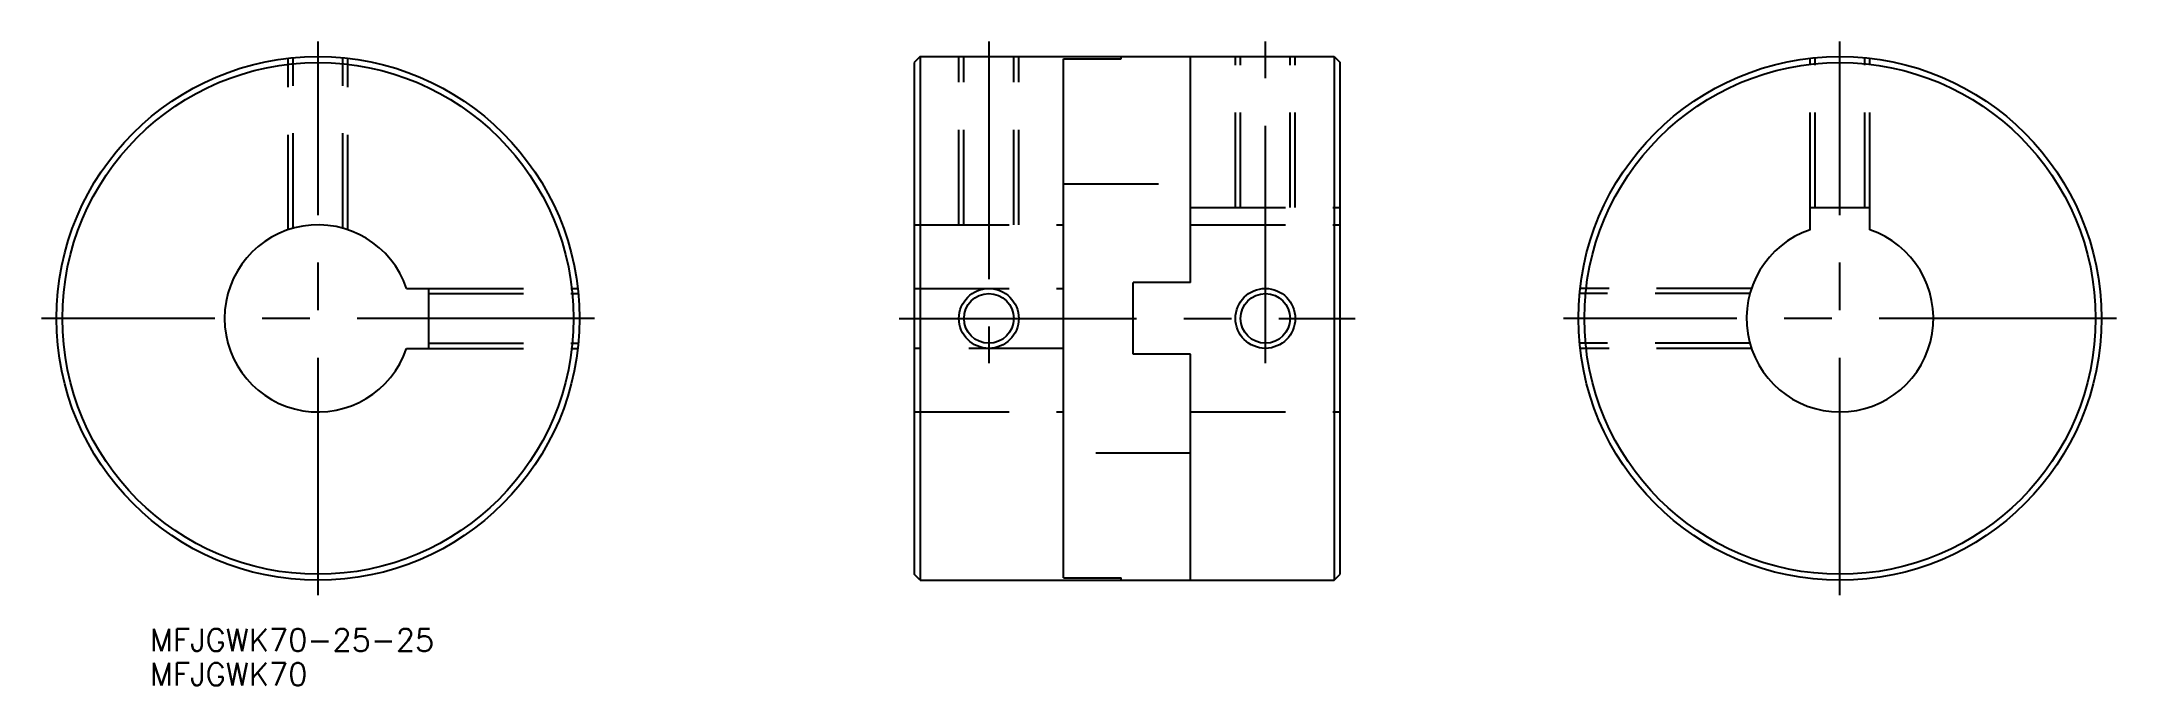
# Model space of a CAD drawing. Extents: x -37 to 241, y -49 to 37.
import ezdxf

# ---------------------------------------------------------------- set-up
doc = ezdxf.new("R2010")
doc.units = 0
doc.linetypes.add('CENTER', pattern=[50.8, 31.75, -6.35, 6.35, -6.35])
doc.linetypes.add('DASHED', pattern=[19.05, 12.7, -6.35])
doc.layers.get('0').update_dxf_attribs({"linetype": 'CONTINUOUS'})
doc.layers.add('CENTER', color=1, linetype='CENTER')
doc.styles.get("Standard").update_dxf_attribs({"font": 'txt.shx', "height": 3, "bigfont": 'bigfont.shx'})

# ---------------------------------------------------------------- blocks, each defined once
blk = doc.blocks.new('*U12')
at = {"color": 7, "linetype": 'CONTINUOUS'}
blk.add_text('MFJGWK70-25-25', height=3, dxfattribs=at).set_placement((-22.5, -44.47))
blk = doc.blocks.new('*U13')
at = {"color": 7, "linetype": 'CONTINUOUS'}
blk.add_text('MFJGWK70', height=3, dxfattribs=at).set_placement((-22.5, -49.05))

msp = doc.modelspace()

# ---------------------------------------------------------------- linework, layer by layer
at = {"color": 3, "linetype": 'DASHED'}
for p, q in [((-4, 11.84), (-4, 34.77)), ((-3.32, 12.05), (-3.32, 34.84)), ((3.32, 12.05), (3.32, 34.84)), ((4, 11.84), (4, 34.77)), ((85.77, 12.5), (85.77, 35)), ((86.44, 12.5), (86.44, 35)), ((93.09, 12.5), (93.09, 35)), ((93.77, 12.5), (93.77, 35)), ((122.77, 14.8), (122.77, 35)), ((123.44, 14.8), (123.44, 35)), ((130.09, 14.8), (130.09, 35)), ((130.77, 14.8), (130.77, 35)), ((199.66, 14.8), (199.66, 34.77)), ((200.34, 14.8), (200.34, 34.84)), ((206.99, 14.8), (206.99, 34.84)), ((207.66, 14.8), (207.66, 34.77)), ((99.77, 18), (116.77, 18)), ((116.77, 14.8), (136.77, 14.8)), ((79.77, 12.5), (99.77, 12.5)), ((116.77, 12.5), (136.77, 12.5)), ((14.8, 4), (34.77, 4)), ((14.8, 3.32), (34.84, 3.32)), ((79.77, 4), (99.77, 4)), ((191.61, 3.32), (168.82, 3.32)), ((191.82, 4), (168.89, 4)), ((14.8, -3.32), (34.84, -3.32)), ((14.8, -4), (34.77, -4)), ((99.77, -4), (79.77, -4)), ((191.61, -3.32), (168.82, -3.32)), ((191.82, -4), (168.89, -4)), ((79.77, -12.5), (99.77, -12.5)), ((116.77, -12.5), (136.77, -12.5)), ((116.77, -18), (99.77, -18))]:
    msp.add_line(p, q, dxfattribs=at)
at = {"color": 7, "linetype": 'CONTINUOUS'}
for p, q in [((80.57, 35), (79.77, 34.2)), ((79.77, 34.2), (79.77, -34.2)), ((80.57, 35), (135.97, 35)), ((80.57, 35), (80.57, -35)), ((99.77, -34.67), (99.77, 34.67)), ((99.77, 34.67), (107.47, 34.67)), ((107.47, 34.67), (107.47, 35)), ((116.77, 4.8), (116.77, 35)), ((135.97, 35), (136.77, 34.2)), ((135.97, 35), (135.97, -35)), ((136.77, -34.2), (136.77, 34.2)), ((199.66, 11.84), (199.66, 14.8)), ((199.66, 14.8), (207.66, 14.8)), ((207.66, 11.84), (207.66, 14.8)), ((11.84, 4), (14.8, 4)), ((14.8, 4), (14.8, -4)), ((116.77, 4.8), (109.07, 4.8)), ((109.07, -4.8), (109.07, 4.8)), ((11.84, -4), (14.8, -4)), ((116.77, -4.8), (109.07, -4.8)), ((116.77, -35), (116.77, -4.8)), ((80.57, -35), (79.77, -34.2)), ((80.57, -35), (135.97, -35)), ((99.77, -34.67), (107.47, -34.67)), ((107.47, -35), (107.47, -34.67)), ((135.97, -35), (136.77, -34.2))]:
    msp.add_line(p, q, dxfattribs=at)
for centre, radius in [((0, 0), 35), ((0, 0), 34.2), ((203.66, 0), 35), ((203.66, 0), 34.2), ((89.77, 0), 3.32), ((126.77, 0), 3.32)]:
    msp.add_circle(centre, radius, dxfattribs=at)
at = {"color": 3, "linetype": 'CONTINUOUS'}
for centre in [(89.77, 0), (126.77, 0)]:
    msp.add_circle(centre, 4, dxfattribs=at)
at = {"color": 7, "linetype": 'CONTINUOUS'}
for centre, start, end in [((0, 0), 18.6629, 341.3371), ((203.66, 0), 108.6629, 71.3371)]:
    msp.add_arc(centre, 12.5, start, end, dxfattribs=at)
at = {"layer": 'CENTER', "color": 1, "linetype": 'CENTER'}
for p, q in [((0, -37), (0, 37)), ((89.77, 37), (89.77, -6)), ((126.77, -6), (126.77, 37)), ((203.66, -37), (203.66, 37)), ((37, 0), (-37, 0)), ((77.77, 0), (138.77, 0)), ((240.66, 0), (166.66, 0))]:
    msp.add_line(p, q, dxfattribs=at)

# ---------------------------------------------------------------- block references
at = {"color": 7, "linetype": 'CONTINUOUS'}
for name in ['*U12', '*U13']:
    msp.add_blockref(name, (0, 0), dxfattribs=at)

doc.saveas('drawing.dxf')
